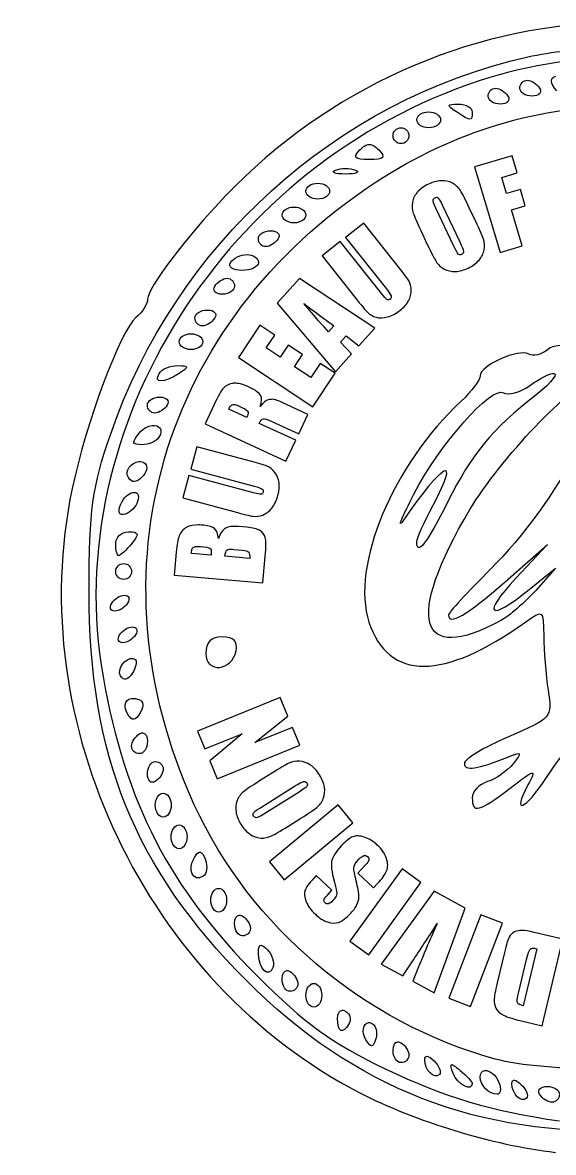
# Model space of a CAD drawing. Extents: x -244.8 to -202.2, y 238.1 to 278.6.
# Drawn here: x -244.78 to -225.87, y 238.3 to 278.55 of the extents above; entities that cross this region are included whole.
import ezdxf

# ---------------------------------------------------------------- set-up
doc = ezdxf.new("R2010")
doc.units = 0
doc.layers.add('Layer_1', color=7, linetype='CONTINUOUS')

msp = doc.modelspace()

# ---------------------------------------------------------------- linework, layer by layer
at = {"layer": 'Layer_1', "color": 7}
for points in [[(-227.931374, 276.214774), (-227.931374, 276.214774)], [(-226.802485, 276.496996), (-226.802485, 276.496996)], [(-230.313727, 275.368107), (-230.313727, 275.368107)], [(-229.255394, 275.64592), (-229.255394, 275.64592)], [(-231.301505, 274.803662), (-231.301505, 274.803662)], [(-232.430394, 274.211106), (-232.430394, 274.211106)], [(-227.343228, 273.808168), (-228.683231, 273.407434), (-227.773174, 270.365828), (-226.982181, 270.6023), (-227.364172, 271.880017), (-226.875795, 272.026089), (-227.048879, 272.604865), (-227.537256, 272.458793), (-227.709784, 273.035364), (-227.161325, 273.199626), (-227.343228, 273.808168), (-227.343228, 273.808168)], [(-233.277061, 273.356171), (-233.277061, 273.356171)], [(-229.873856, 272.917404), (-229.873856, 272.917404)], [(-234.264839, 272.828107), (-234.264839, 272.828107)], [(-230.02544, 272.327052), (-230.02544, 272.327052)], [(-235.111505, 271.98144), (-235.111505, 271.98144)], [(-229.429025, 270.605056), (-230.062372, 271.94506)], [(-229.828658, 272.055854), (-229.204681, 270.736796)], [(-228.636379, 271.465503), (-228.868439, 271.956636)], [(-232.629934, 271.411484), (-233.276508, 270.898302), (-231.821299, 269.066062)], [(-231.310325, 269.749569), (-232.629934, 271.411484), (-232.629934, 271.411484)], [(-235.941083, 271.134773), (-235.941083, 271.134773)], [(-230.595396, 271.140286), (-230.362783, 270.649153)], [(-231.981703, 268.885815), (-233.462269, 270.750576), (-234.108843, 270.237395), (-232.940268, 268.76565)], [(-236.78775, 270.288107), (-236.78775, 270.288107)], [(-237.493306, 269.44144), (-237.493306, 269.44144)], [(-234.913066, 269.438684), (-235.712328, 268.551229), (-233.634247, 266.114305), (-233.061533, 266.749855), (-233.452896, 267.16823), (-233.255011, 267.388163), (-232.803015, 267.037039), (-232.237467, 267.664873), (-234.913066, 269.438684), (-234.913066, 269.438684)], [(-234.762032, 268.545164), (-234.762032, 268.545164)], [(-238.198861, 268.312551), (-238.198861, 268.312551)], [(-236.324728, 267.77236), (-237.087611, 266.625832), (-234.443982, 264.866905), (-233.650782, 266.059184), (-234.179949, 266.410858), (-234.515641, 265.906496), (-235.097171, 266.293451), (-234.811091, 266.722846), (-235.314352, 267.057435), (-235.599879, 266.628037), (-236.100934, 266.961522), (-235.796114, 267.420133), (-236.324728, 267.77236), (-236.324728, 267.77236)], [(-233.688817, 267.747556), (-233.877884, 267.537543)], [(-238.780394, 267.465884), (-238.780394, 267.465884)], [(-239.257195, 266.332587), (-239.257195, 266.332587)], [(-225.906209, 266.054222), (-225.906209, 266.054222)], [(-237.182971, 265.704202), (-237.182971, 265.704202)], [(-239.892195, 265.208106), (-239.892195, 265.208106)], [(-237.226518, 264.945177), (-237.226518, 264.945177)], [(-237.107454, 264.904937), (-236.949255, 264.831074)], [(-235.899741, 264.34325), (-234.943383, 263.89842), (-234.61982, 264.593502), (-235.379393, 264.94683)], [(-238.029638, 264.790838), (-238.276032, 264.260567), (-235.397032, 262.922216), (-235.049216, 263.670768), (-236.347328, 264.274348)], [(-236.795466, 264.482707), (-237.435427, 264.780364)], [(-240.16229, 264.198831), (-240.16229, 264.198831)], [(-238.576994, 263.439809), (-238.790314, 262.642201), (-236.530332, 262.036964)], [(-236.527025, 262.890796), (-238.576994, 263.439809), (-238.576994, 263.439809)], [(-240.639643, 262.91505), (-240.639643, 262.91505)], [(-236.55238, 261.797185), (-238.85205, 262.412895), (-239.065371, 261.615838), (-237.250769, 261.129665)], [(-240.847449, 261.813173), (-240.847449, 261.813173)], [(-241.003445, 260.410328), (-241.003445, 260.410328)], [(-238.510296, 260.655068), (-238.510296, 260.655068)], [(-236.793262, 260.572936), (-237.086508, 260.598294)], [(-239.309561, 259.689341), (-239.380667, 258.868579), (-236.217794, 258.593523), (-236.135111, 259.544922)], [(-238.064365, 259.582954), (-238.767714, 259.64414)], [(-238.570379, 259.891635), (-238.570379, 259.891635)], [(-237.417789, 259.787455), (-237.417789, 259.787455)], [(-237.253527, 259.784148), (-236.958627, 259.758242)], [(-227.592377, 258.629904), (-226.080394, 259.953924), (-227.195502, 258.771015)], [(-241.179283, 259.281439), (-241.179283, 259.281439)], [(-236.687428, 259.46279), (-237.57213, 259.53996)], [(-226.736891, 258.350989), (-225.798172, 259.113319), (-226.503727, 258.325081)], [(-241.145656, 258.15255), (-241.145656, 258.15255)], [(-240.863434, 257.023661), (-240.863434, 257.023661)], [(-237.665837, 256.665922), (-237.665837, 256.665922)], [(-240.846899, 255.895876), (-240.846899, 255.895876)], [(-240.787367, 254.476496), (-240.787367, 254.476496)], [(-235.602086, 254.512324), (-238.54282, 253.315086), (-238.282094, 252.675675), (-236.958074, 253.214765), (-238.107909, 252.24738), (-237.847184, 251.607972), (-234.907004, 252.805212), (-235.167176, 253.444621), (-236.503874, 252.900019), (-235.329234, 253.842046), (-235.602086, 254.512324), (-235.602086, 254.512324)], [(-240.505145, 253.246735), (-240.505145, 253.246735)], [(-240.050394, 252.225883), (-240.050394, 252.225883)], [(-234.910862, 252.239114), (-234.910862, 252.239114)], [(-235.880451, 251.825701), (-236.340713, 251.536866)], [(-236.326382, 250.571686), (-235.090006, 251.346696)], [(-234.776366, 251.515366), (-234.776366, 251.515366)], [(-239.768172, 251.096995), (-239.768172, 251.096995)], [(-234.932359, 251.139991), (-236.188578, 250.352303)], [(-233.542745, 250.679173), (-235.987935, 248.653458), (-235.460975, 248.017908), (-233.016335, 250.043623), (-233.542745, 250.679173), (-233.542745, 250.679173)], [(-239.203728, 249.968106), (-239.203728, 249.968106)], [(-235.326477, 249.918497), (-234.866212, 250.206784)], [(-232.829473, 249.575642), (-232.829473, 249.575642)], [(-238.446906, 249.002928), (-238.446906, 249.002928)], [(-231.260162, 248.401002), (-233.117207, 245.825724), (-232.44748, 245.342859), (-230.590435, 247.918136), (-231.260162, 248.401002), (-231.260162, 248.401002)], [(-232.57426, 248.533293), (-232.838293, 248.251071), (-232.278256, 247.727416), (-232.136045, 247.879001)], [(-233.923635, 247.469448), (-233.76268, 247.641426), (-234.322714, 248.165081), (-234.408704, 248.073579)], [(-237.792616, 247.710328), (-237.792616, 247.710328)], [(-230.123004, 247.606148), (-232.0032, 245.013785), (-231.237562, 244.599268), (-230.906284, 245.090953)], [(-230.878722, 244.40469), (-230.113084, 243.990729), (-229.020574, 247.009734), (-230.123004, 247.606148), (-230.123004, 247.606148)], [(-237.055088, 246.755624), (-237.055088, 246.755624)], [(-228.455579, 246.762239), (-229.594391, 243.798352), (-228.823791, 243.502352), (-227.68498, 246.466236), (-228.455579, 246.762239), (-228.455579, 246.762239)], [(-226.991001, 246.209921), (-226.991001, 246.209921)], [(-226.871937, 242.951135), (-226.271114, 242.808923), (-225.5391, 245.898484), (-226.552783, 246.138813)], [(-236.267953, 245.681305), (-236.267953, 245.681305)], [(-226.467896, 245.560037), (-226.949108, 243.527707)], [(-226.612315, 245.576575), (-226.612315, 245.576575)], [(-227.617181, 245.42113), (-227.873496, 244.339096)], [(-227.112269, 243.971436), (-226.82784, 245.171982)], [(-235.361754, 244.780068), (-235.361754, 244.780068)], [(-234.40595, 244.323661), (-234.40595, 244.323661)], [(-233.383444, 243.367303), (-233.383444, 243.367303)], [(-232.459056, 242.928535), (-232.459056, 242.928535)], [(-231.410643, 242.240068), (-231.410643, 242.240068)], [(-230.363336, 241.726336), (-230.363336, 241.726336)], [(-229.507297, 241.428679), (-229.507297, 241.428679)], [(-228.313367, 241.218116), (-228.313367, 241.218116)], [(-227.258892, 240.879669), (-227.258892, 240.879669)], [(-226.096929, 240.654772), (-226.096929, 240.654772)]]:
    msp.add_lwpolyline(points, dxfattribs=at)
for points in [[(-223.895926, 278.551375), (-228.958903, 278.415599), (-233.939608, 276.163341), (-237.547323, 272.378315)], [(-241.651672, 263.871408), (-239.335043, 270.624209), (-233.629424, 275.788517), (-226.785949, 277.326575)], [(-223.012328, 277.307282), (-224.835785, 277.33362), (-226.67897, 277.070745), (-228.479283, 276.484318)], [(-226.785949, 277.326575), (-225.925553, 277.519948), (-224.965495, 277.620407), (-223.955458, 277.634704)], [(-225.750767, 276.121067), (-226.007871, 276.37817), (-225.989171, 276.611538), (-225.782184, 276.642517)], [(-228.479283, 276.484318), (-237.527878, 273.536861), (-243.485964, 264.11914), (-241.912398, 255.251506)], [(-228.197061, 275.932551), (-228.197061, 276.087772), (-228.077435, 276.214774), (-227.931374, 276.214774)], [(-227.931374, 276.214774), (-227.785312, 276.214774), (-227.587438, 276.087772), (-227.491505, 275.932551)], [(-227.068172, 276.214774), (-227.068172, 276.369995), (-226.948546, 276.496996), (-226.802485, 276.496996)], [(-226.62775, 275.932551), (-226.869744, 275.932551), (-227.068172, 276.05955), (-227.068172, 276.214774)], [(-226.802485, 276.496996), (-226.656421, 276.496996), (-226.458549, 276.369995), (-226.362616, 276.214774)], [(-226.362616, 276.214774), (-226.266683, 276.05955), (-226.385753, 275.932551), (-226.62775, 275.932551)], [(-227.756639, 275.650329), (-227.998633, 275.650329), (-228.197061, 275.777328), (-228.197061, 275.932551)], [(-227.491505, 275.932551), (-227.395569, 275.777328), (-227.514644, 275.650329), (-227.756639, 275.650329)], [(-232.182896, 272.876614), (-229.392794, 274.702472), (-226.313123, 275.611604), (-223.181551, 275.590798)], [(-230.737061, 275.085885), (-230.737061, 275.241108), (-230.546561, 275.368107), (-230.313727, 275.368107)], [(-230.313727, 275.368107), (-230.080891, 275.368107), (-229.890394, 275.241108), (-229.890394, 275.085885)], [(-229.325949, 275.368107), (-229.687727, 275.601908), (-229.677469, 275.642225), (-229.255394, 275.64592)], [(-228.761505, 275.368107), (-228.761505, 275.023906), (-228.793334, 275.023906), (-229.325949, 275.368107)], [(-229.255394, 275.64592), (-228.983752, 275.648297), (-228.761505, 275.523328), (-228.761505, 275.368107)], [(-230.313727, 274.803662), (-230.546561, 274.803662), (-230.737061, 274.930664), (-230.737061, 275.085885)], [(-229.890394, 275.085885), (-229.890394, 274.930664), (-230.080891, 274.803662), (-230.313727, 274.803662)], [(-231.583727, 274.52144), (-231.583727, 274.676664), (-231.456727, 274.803662), (-231.301505, 274.803662)], [(-231.301505, 274.239218), (-231.456727, 274.239218), (-231.583727, 274.366219), (-231.583727, 274.52144)], [(-231.301505, 274.803662), (-231.146283, 274.803662), (-231.019283, 274.676664), (-231.019283, 274.52144)], [(-231.019283, 274.52144), (-231.019283, 274.366219), (-231.146283, 274.239218), (-231.301505, 274.239218)], [(-232.768838, 274.013771), (-232.637136, 274.145474), (-232.533874, 274.211106), (-232.430394, 274.211106)], [(-232.430394, 274.211106), (-232.326912, 274.211106), (-232.223099, 274.145474), (-232.091394, 274.013771)], [(-232.430394, 273.674774), (-232.95721, 273.674774), (-233.032247, 273.750361), (-232.768838, 274.013771)], [(-232.091394, 274.013771), (-231.827988, 273.750361), (-231.903575, 273.674774), (-232.430394, 273.674774)], [(-233.277061, 273.154978), (-233.665113, 273.154978), (-233.823863, 273.218898), (-233.629838, 273.297191)], [(-233.629838, 273.297191), (-233.532825, 273.336337), (-233.404941, 273.356171), (-233.277061, 273.356171)], [(-233.277061, 273.356171), (-233.149177, 273.356171), (-233.021297, 273.336337), (-232.924283, 273.297191)], [(-232.924283, 273.297191), (-232.730255, 273.218898), (-232.889002, 273.154978), (-233.277061, 273.154978)], [(-229.873856, 272.917404), (-230.019629, 272.91066), (-230.168891, 272.870997), (-230.322547, 272.798341)], [(-229.470919, 272.832517), (-229.592887, 272.897766), (-229.727461, 272.925883), (-229.873856, 272.917404)], [(-238.661881, 250.690199), (-242.448623, 258.987869), (-239.860047, 267.852647), (-232.182896, 272.876614)], [(-234.688172, 272.545885), (-234.688172, 272.701106), (-234.497672, 272.828107), (-234.264839, 272.828107)], [(-234.264839, 272.263662), (-234.497672, 272.263662), (-234.688172, 272.390661), (-234.688172, 272.545885)], [(-234.264839, 272.828107), (-234.032002, 272.828107), (-233.841505, 272.701106), (-233.841505, 272.545885)], [(-233.841505, 272.545885), (-233.841505, 272.390661), (-234.032002, 272.263662), (-234.264839, 272.263662)], [(-230.710602, 272.517222), (-230.80719, 272.406469), (-230.867902, 272.284592), (-230.893053, 272.151215)], [(-230.322547, 272.798341), (-230.484472, 272.721771), (-230.614012, 272.627976), (-230.710602, 272.517222)], [(-229.183185, 272.567382), (-229.253257, 272.678869), (-229.348948, 272.767262), (-229.470919, 272.832517)], [(-228.868439, 271.956636), (-229.008167, 272.25212), (-229.113112, 272.455894), (-229.183185, 272.567382)], [(-237.547323, 272.378315), (-238.970505, 270.885193), (-240.31436, 269.104955), (-240.324347, 268.700056)], [(-230.893053, 272.151215), (-230.917022, 272.018398), (-230.907766, 271.888221), (-230.864941, 271.760954)], [(-230.062372, 271.94506), (-230.132239, 272.092803), (-230.164406, 272.186578), (-230.158282, 272.225629)], [(-230.158282, 272.225629), (-230.15154, 272.266419), (-230.128386, 272.295931), (-230.08938, 272.314374)], [(-230.08938, 272.314374), (-230.066334, 272.325273), (-230.044981, 272.329382), (-230.02544, 272.327052)], [(-230.02544, 272.327052), (-230.005899, 272.324723), (-229.988559, 272.315601), (-229.972523, 272.300043)], [(-229.972523, 272.300043), (-229.939831, 272.270668), (-229.891814, 272.189413), (-229.828658, 272.055854)], [(-235.534839, 271.699218), (-235.534839, 271.854442), (-235.344339, 271.98144), (-235.111505, 271.98144)], [(-235.111505, 271.416996), (-235.344339, 271.416996), (-235.534839, 271.543997), (-235.534839, 271.699218)], [(-235.111505, 271.98144), (-234.878672, 271.98144), (-234.688172, 271.854442), (-234.688172, 271.699218)], [(-234.688172, 271.699218), (-234.688172, 271.543997), (-234.878672, 271.416996), (-235.111505, 271.416996)], [(-230.864941, 271.760954), (-230.821493, 271.635431), (-230.731769, 271.42868), (-230.595396, 271.140286)], [(-228.367384, 270.842078), (-228.410209, 270.969343), (-228.500006, 271.177108), (-228.636379, 271.465503)], [(-236.381505, 270.852551), (-236.381505, 271.007775), (-236.18308, 271.134773), (-235.941083, 271.134773)], [(-235.941083, 271.134773), (-235.699081, 271.134773), (-235.580014, 271.007775), (-235.67595, 270.852551)], [(-236.115818, 270.570329), (-236.261883, 270.570329), (-236.381505, 270.69733), (-236.381505, 270.852551)], [(-235.67595, 270.852551), (-235.771883, 270.69733), (-235.969757, 270.570329), (-236.115818, 270.570329)], [(-230.362783, 270.649153), (-230.223058, 270.353666), (-230.118113, 270.149893), (-230.04804, 270.038406)], [(-229.26311, 270.305746), (-229.294555, 270.338604), (-229.350221, 270.438403), (-229.429025, 270.605056)], [(-229.204681, 270.736796), (-229.124753, 270.567779), (-229.081644, 270.457688), (-229.074594, 270.406067)], [(-228.339823, 270.454023), (-228.314671, 270.5874), (-228.323936, 270.716554), (-228.367384, 270.842078)], [(-237.369283, 270.005885), (-237.273347, 270.161106), (-237.011422, 270.288107), (-236.78775, 270.288107)], [(-236.78775, 270.288107), (-236.564078, 270.288107), (-236.381505, 270.161106), (-236.381505, 270.005885)], [(-229.140188, 270.292517), (-229.189831, 270.269038), (-229.230482, 270.273448), (-229.26311, 270.305746)], [(-229.074594, 270.406067), (-229.067538, 270.354446), (-229.089365, 270.316549), (-229.140188, 270.292517)], [(-228.908678, 269.807447), (-228.746753, 269.884016), (-228.617213, 269.977812), (-228.520623, 270.088567)], [(-228.520623, 270.088567), (-228.424032, 270.199322), (-228.363792, 270.321206), (-228.339823, 270.454023)], [(-236.962485, 269.723662), (-237.28209, 269.723662), (-237.465216, 269.850661), (-237.369283, 270.005885)], [(-236.381505, 270.005885), (-236.381505, 269.850661), (-236.64288, 269.723662), (-236.962485, 269.723662)], [(-231.012668, 269.337261), (-231.061357, 269.423808), (-231.160724, 269.561173), (-231.310325, 269.749569)], [(-230.04804, 270.038406), (-229.977967, 269.926918), (-229.882277, 269.838527), (-229.760306, 269.773272)], [(-229.760306, 269.773272), (-229.638338, 269.708013), (-229.504243, 269.678881), (-229.35847, 269.685629)], [(-229.35847, 269.685629), (-229.212073, 269.694113), (-229.062331, 269.734789), (-228.908678, 269.807447)], [(-237.933728, 269.159218), (-237.837792, 269.314439), (-237.63937, 269.44144), (-237.493306, 269.44144)], [(-237.493306, 269.44144), (-237.347244, 269.44144), (-237.228172, 269.314439), (-237.228172, 269.159218)], [(-230.935497, 269.015902), (-230.939318, 269.144757), (-230.964789, 269.251736), (-231.012668, 269.337261)], [(-237.668041, 268.876996), (-237.910046, 268.876996), (-238.029658, 269.003994), (-237.933728, 269.159218)], [(-237.228172, 269.159218), (-237.228172, 269.003994), (-237.426046, 268.876996), (-237.668041, 268.876996)], [(-231.799252, 268.690686), (-231.834905, 268.712457), (-231.895524, 268.777283), (-231.981703, 268.885815)], [(-231.821299, 269.066062), (-231.722928, 268.942173), (-231.666624, 268.858254), (-231.652076, 268.814708)], [(-231.029756, 268.642728), (-230.963781, 268.763573), (-230.932497, 268.888069), (-230.935497, 269.015902)], [(-240.324347, 268.700056), (-240.328665, 268.52503), (-240.515265, 268.230226), (-240.738861, 268.04466)], [(-234.762032, 268.545164), (-234.341555, 268.222762), (-233.983974, 267.957086), (-233.688817, 267.747556)], [(-233.877884, 267.537543), (-234.072752, 267.741206), (-234.367265, 268.076999), (-234.762032, 268.545164)], [(-232.940268, 268.76565), (-232.717496, 268.485104), (-232.566225, 268.304832), (-232.486065, 268.224909)], [(-231.691212, 268.703363), (-231.727048, 268.674913), (-231.763387, 268.67075), (-231.799252, 268.690686)], [(-231.652076, 268.814708), (-231.637321, 268.772999), (-231.650256, 268.735884), (-231.691212, 268.703363)], [(-231.329617, 268.304284), (-231.195488, 268.410789), (-231.095528, 268.523723), (-231.029756, 268.642728)], [(-238.639283, 268.030328), (-238.639283, 268.185553), (-238.440855, 268.312551), (-238.198861, 268.312551)], [(-238.198861, 268.312551), (-237.956858, 268.312551), (-237.837792, 268.185553), (-237.933728, 268.030328)], [(-232.486065, 268.224909), (-232.406718, 268.146008), (-232.307876, 268.089807), (-232.188961, 268.055686)], [(-232.188961, 268.055686), (-232.070041, 268.021565), (-231.93429, 268.025059), (-231.781613, 268.066159)], [(-231.781613, 268.066159), (-231.628936, 268.107256), (-231.47808, 268.186394), (-231.329617, 268.304284)], [(-240.738861, 268.04466), (-241.294579, 267.583455), (-242.506614, 264.33285), (-243.011521, 261.949323)], [(-238.373596, 267.748106), (-238.519658, 267.748106), (-238.639283, 267.875109), (-238.639283, 268.030328)], [(-237.933728, 268.030328), (-238.029658, 267.875109), (-238.227535, 267.748106), (-238.373596, 267.748106)], [(-239.203728, 267.183662), (-239.203728, 267.338884), (-239.013228, 267.465884), (-238.780394, 267.465884)], [(-238.780394, 267.465884), (-238.547561, 267.465884), (-238.357061, 267.338884), (-238.357061, 267.183662)], [(-223.083434, 266.165568), (-223.869087, 266.876578), (-225.602335, 267.298171), (-226.087006, 266.895928)], [(-238.780394, 266.901439), (-239.013228, 266.901439), (-239.203728, 267.028439), (-239.203728, 267.183662)], [(-238.357061, 267.183662), (-238.357061, 267.028439), (-238.547561, 266.901439), (-238.780394, 266.901439)], [(-226.752323, 266.739935), (-227.09822, 266.953713), (-228.479283, 266.339216), (-228.479283, 265.97154)], [(-226.087006, 266.895928), (-226.302455, 266.717143), (-226.601935, 266.646988), (-226.752323, 266.739935)], [(-239.203728, 266.054773), (-239.756423, 265.697592), (-240.130029, 265.697592), (-239.909283, 266.054773)], [(-239.909283, 266.054773), (-239.813347, 266.209995), (-239.519673, 266.334729), (-239.257195, 266.332587)], [(-239.257195, 266.332587), (-238.845921, 266.328861), (-238.838899, 266.290541), (-239.203728, 266.054773)], [(-226.72366, 265.615454), (-226.319636, 265.898444), (-226.041235, 266.035864), (-225.906209, 266.054222)], [(-225.906209, 266.054222), (-225.681165, 266.084818), (-225.853908, 265.784381), (-226.503727, 265.276457)], [(-237.303686, 265.696483), (-237.452694, 265.670606), (-237.570214, 265.601662), (-237.655914, 265.488674)], [(-237.182971, 265.704202), (-237.226129, 265.706155), (-237.266594, 265.703386), (-237.303686, 265.696483)], [(-236.712783, 265.566949), (-236.89684, 265.652527), (-237.053496, 265.69834), (-237.182971, 265.704202)], [(-228.479283, 265.97154), (-228.479283, 265.820226), (-228.7834, 265.414165), (-229.155623, 265.069202)], [(-228.845839, 261.205182), (-227.791448, 262.983467), (-225.143224, 265.772551), (-224.509429, 265.772551)], [(-224.509429, 265.772551), (-223.408204, 265.772551), (-225.761742, 261.401797), (-228.114928, 259.076388)], [(-237.655914, 265.488674), (-237.74106, 265.376872), (-237.865368, 265.144126), (-238.029638, 264.790838)], [(-236.299923, 265.27315), (-236.351076, 265.3647), (-236.488719, 265.462764), (-236.712783, 265.566949)], [(-236.314255, 264.880133), (-236.253591, 265.050905), (-236.248773, 265.1816), (-236.299923, 265.27315)], [(-230.840687, 261.754742), (-229.935998, 263.517445), (-228.074178, 265.622451), (-227.650805, 265.360794)], [(-226.503727, 265.276457), (-228.062553, 264.058014), (-228.760359, 263.211039), (-229.641796, 261.468661)], [(-227.650805, 265.360794), (-227.486058, 265.258977), (-227.068917, 265.373627), (-226.72366, 265.615454)], [(-240.332616, 264.925884), (-240.332616, 265.081109), (-240.134189, 265.208106), (-239.892195, 265.208106)], [(-240.06693, 264.643662), (-240.212991, 264.643662), (-240.332616, 264.770664), (-240.332616, 264.925884)], [(-239.627061, 264.925884), (-239.722994, 264.770664), (-239.920868, 264.643662), (-240.06693, 264.643662)], [(-239.892195, 265.208106), (-239.650192, 265.208106), (-239.531125, 265.081109), (-239.627061, 264.925884)], [(-237.435427, 264.780364), (-237.395185, 264.866911), (-237.353637, 264.919782), (-237.310301, 264.938561)], [(-237.310301, 264.938561), (-237.288359, 264.948546), (-237.260311, 264.950796), (-237.226518, 264.945177)], [(-237.226518, 264.945177), (-237.192725, 264.939557), (-237.153098, 264.92616), (-237.107454, 264.904937)], [(-236.027624, 265.109991), (-236.112976, 265.087676), (-236.208599, 265.011239), (-236.314255, 264.880133)], [(-235.8132, 265.124873), (-235.870878, 265.137282), (-235.942271, 265.132307), (-236.027624, 265.109991)], [(-235.379393, 264.94683), (-235.611758, 265.054879), (-235.75616, 265.114216), (-235.8132, 265.124873)], [(-229.155623, 265.069202), (-231.588542, 262.814449), (-233.099399, 259.193233), (-232.440314, 257.196192)], [(-236.949255, 264.831074), (-236.82241, 264.772092), (-236.755241, 264.719935), (-236.747511, 264.674531)], [(-236.747511, 264.674531), (-236.740419, 264.630863), (-236.75633, 264.56688), (-236.795466, 264.482707)], [(-236.347328, 264.274348), (-236.29937, 264.377489), (-236.251237, 264.43254), (-236.203463, 264.439161)], [(-236.203463, 264.439161), (-236.155135, 264.44697), (-236.053862, 264.414909), (-235.899741, 264.34325)], [(-240.617043, 263.935352), (-240.480394, 264.099997), (-240.308766, 264.183083), (-240.16229, 264.198831)], [(-240.16229, 264.198831), (-239.918162, 264.225078), (-239.744127, 264.063661), (-239.920857, 263.777702)], [(-242.409594, 258.293661), (-242.403989, 261.214376), (-242.299926, 261.981795), (-241.651672, 263.871408)], [(-240.524437, 263.514773), (-240.883195, 263.514773), (-240.900606, 263.593671), (-240.617043, 263.935352)], [(-239.920857, 263.777702), (-240.010163, 263.63321), (-240.28176, 263.514773), (-240.524437, 263.514773)], [(-230.155528, 261.362278), (-229.154824, 263.229367), (-229.784688, 262.899638), (-231.24087, 260.793975)], [(-241.01061, 262.341787), (-241.160933, 262.585014), (-240.895356, 262.890791), (-240.639643, 262.91505)], [(-240.639643, 262.91505), (-240.554404, 262.923139), (-240.470406, 262.900158), (-240.403172, 262.832921)], [(-240.403172, 262.832921), (-240.307428, 262.73718), (-240.364894, 262.522832), (-240.531053, 262.356671)], [(-236.042506, 262.737008), (-236.133167, 262.777532), (-236.294649, 262.828563), (-236.527025, 262.890796)], [(-235.788949, 262.524791), (-235.868761, 262.626024), (-235.953109, 262.696825), (-236.042506, 262.737008)], [(-235.642323, 262.168705), (-235.661294, 262.305075), (-235.710395, 262.423896), (-235.788949, 262.524791)], [(-240.531053, 262.356671), (-240.733739, 262.154001), (-240.891479, 262.149029), (-241.01061, 262.341787)], [(-236.530332, 262.036964), (-236.37752, 261.996036), (-236.28242, 261.962409), (-236.244802, 261.936092)], [(-235.682012, 261.718363), (-235.637703, 261.883802), (-235.624278, 262.033936), (-235.642323, 262.168705)], [(-243.011521, 261.949323), (-244.777498, 253.612707), (-240.371831, 244.356529), (-232.767737, 240.42602)], [(-241.290075, 261.374405), (-241.191647, 261.630903), (-240.996728, 261.785857), (-240.847449, 261.813173)], [(-240.847449, 261.813173), (-240.698173, 261.840486), (-240.594668, 261.740281), (-240.679329, 261.4863)], [(-236.2889, 261.74923), (-236.330508, 261.745485), (-236.41851, 261.761334), (-236.55238, 261.797185)], [(-236.210075, 261.823646), (-236.221914, 261.779433), (-236.248217, 261.75457), (-236.2889, 261.74923)], [(-236.244802, 261.936092), (-236.208108, 261.911378), (-236.196545, 261.874161), (-236.210075, 261.823646)], [(-235.902498, 261.258098), (-235.804333, 261.382047), (-235.731056, 261.535241), (-235.682012, 261.718363)], [(-231.24087, 260.793975), (-231.44035, 260.505522), (-231.260052, 260.937646), (-230.840687, 261.754742)], [(-241.126366, 261.039266), (-241.3326, 260.97052), (-241.395553, 261.099546), (-241.290075, 261.374405)], [(-240.679329, 261.4863), (-240.740769, 261.301973), (-240.941934, 261.100742), (-241.126366, 261.039266)], [(-236.223856, 261.006743), (-236.108009, 261.05016), (-236.00066, 261.134149), (-235.902498, 261.258098)], [(-229.641796, 261.468661), (-230.404352, 259.961273), (-230.737061, 259.534336), (-230.737061, 260.061961)], [(-230.737061, 260.061961), (-230.737061, 260.180675), (-230.475192, 260.765846), (-230.155528, 261.362278)], [(-237.250769, 261.129665), (-236.904731, 261.036988), (-236.675397, 260.982412), (-236.563406, 260.965953)], [(-236.563406, 260.965953), (-236.452673, 260.949833), (-236.339705, 260.963328), (-236.223856, 261.006743)], [(-227.742307, 257.249109), (-230.702531, 255.654206), (-231.161529, 257.299649), (-228.845839, 261.205182)], [(-241.461505, 259.986995), (-241.461505, 260.219828), (-241.255283, 260.410328), (-241.003445, 260.410328)], [(-241.003445, 260.410328), (-240.628431, 260.410328), (-240.609313, 260.333708), (-240.897061, 259.986995)], [(-238.923156, 260.575143), (-239.054037, 260.503851), (-239.145612, 260.402621), (-239.197663, 260.271974)], [(-238.510296, 260.655068), (-238.688452, 260.655066), (-238.825976, 260.628695), (-238.923156, 260.575143)], [(-238.318475, 260.646249), (-238.386855, 260.652198), (-238.450914, 260.655068), (-238.510296, 260.655068)], [(-237.939239, 260.524981), (-238.00708, 260.589948), (-238.133521, 260.630165), (-238.318475, 260.646249)], [(-237.800883, 260.168345), (-237.825114, 260.342372), (-237.871286, 260.461323), (-237.939239, 260.524981)], [(-237.552284, 260.536558), (-237.658471, 260.477553), (-237.741354, 260.35477), (-237.800883, 260.168345)], [(-237.086508, 260.598294), (-237.292304, 260.616198), (-237.447402, 260.595675), (-237.552284, 260.536558)], [(-236.325281, 260.457183), (-236.423872, 260.515628), (-236.579651, 260.554352), (-236.793262, 260.572936)], [(-236.134561, 260.20638), (-236.16304, 260.316472), (-236.226574, 260.400035), (-236.325281, 260.457183)], [(-239.197663, 260.271974), (-239.2496, 260.142632), (-239.287006, 259.948536), (-239.309561, 259.689341)], [(-236.135111, 259.544922), (-236.106274, 259.875757), (-236.106082, 260.096285), (-236.134561, 260.20638)], [(-241.354569, 259.563661), (-241.413172, 259.563661), (-241.461505, 259.754164), (-241.461505, 259.986995)], [(-240.897061, 259.986995), (-241.090296, 259.754164), (-241.295962, 259.563661), (-241.354569, 259.563661)], [(-238.767714, 259.64414), (-238.759038, 259.728691), (-238.74865, 259.785065), (-238.735744, 259.812813)], [(-238.735744, 259.812813), (-238.722716, 259.841859), (-238.695025, 259.863681), (-238.653061, 259.878407)], [(-238.653061, 259.878407), (-238.63273, 259.885832), (-238.605292, 259.890077), (-238.570379, 259.891635)], [(-238.570379, 259.891635), (-238.535468, 259.893193), (-238.493095, 259.892089), (-238.443601, 259.887777)], [(-238.443601, 259.887777), (-238.256039, 259.871459), (-238.143055, 259.850044), (-238.104602, 259.824387)], [(-238.104602, 259.824387), (-238.067447, 259.798846), (-238.052371, 259.745842), (-238.059404, 259.665086)], [(-238.059404, 259.665086), (-238.06108, 259.645548), (-238.062579, 259.618235), (-238.064365, 259.582954)], [(-237.57213, 259.53996), (-237.557568, 259.662055), (-237.534925, 259.736489), (-237.503779, 259.762651)], [(-237.503779, 259.762651), (-237.488206, 259.775726), (-237.459442, 259.783863), (-237.417789, 259.787455)], [(-237.417789, 259.787455), (-237.376135, 259.791048), (-237.321257, 259.79004), (-237.253527, 259.784148)], [(-236.958627, 259.758242), (-236.830981, 259.747134), (-236.752436, 259.724184), (-236.722706, 259.688787)], [(-236.722706, 259.688787), (-236.692867, 259.654695), (-236.681253, 259.579054), (-236.687428, 259.46279)], [(-241.461505, 258.999217), (-241.461505, 259.154442), (-241.334503, 259.281439), (-241.179283, 259.281439)], [(-241.179283, 259.281439), (-241.024058, 259.281439), (-240.897061, 259.154442), (-240.897061, 258.999217)], [(-241.179283, 258.716995), (-241.334503, 258.716995), (-241.461505, 258.843998), (-241.461505, 258.999217)], [(-240.897061, 258.999217), (-240.897061, 258.843998), (-241.024058, 258.716995), (-241.179283, 258.716995)], [(-228.114928, 259.076388), (-228.936116, 258.264894), (-229.608172, 257.534642), (-229.608172, 257.45361)], [(-229.608172, 257.45361), (-229.608172, 257.05301), (-228.965422, 257.42777), (-227.592377, 258.629904)], [(-227.195502, 258.771015), (-228.448667, 257.442315), (-228.169959, 257.187031), (-226.736891, 258.350989)], [(-236.82027, 244.437213), (-240.79966, 248.437383), (-242.420787, 252.45706), (-242.409594, 258.293661)], [(-241.602617, 257.870328), (-241.506681, 258.02555), (-241.300879, 258.15255), (-241.145656, 258.15255)], [(-241.145656, 258.15255), (-240.990434, 258.15255), (-240.942236, 258.02555), (-241.038172, 257.870328)], [(-226.503727, 258.325081), (-226.89178, 257.891416), (-227.449031, 257.407117), (-227.742307, 257.249109)], [(-241.494576, 257.588106), (-241.649801, 257.588106), (-241.698549, 257.715106), (-241.602617, 257.870328)], [(-241.038172, 257.870328), (-241.134102, 257.715106), (-241.339357, 257.588106), (-241.494576, 257.588106)], [(-226.856505, 257.20005), (-226.233257, 257.648631), (-226.221248, 257.63964), (-226.218197, 256.705611)], [(-232.440314, 257.196192), (-231.747554, 255.097102), (-229.77654, 255.098364), (-226.856505, 257.20005)], [(-241.320394, 256.741439), (-241.224461, 256.896661), (-241.018656, 257.023661), (-240.863434, 257.023661)], [(-240.863434, 257.023661), (-240.708212, 257.023661), (-240.660014, 256.896661), (-240.75595, 256.741439)], [(-241.212354, 256.459217), (-241.367579, 256.459217), (-241.416327, 256.586217), (-241.320394, 256.741439)], [(-240.75595, 256.741439), (-240.851883, 256.586217), (-241.057135, 256.459217), (-241.212354, 256.459217)], [(-237.665837, 256.665922), (-238.069722, 256.665922), (-238.251228, 256.484973), (-238.251228, 256.081084)], [(-237.175255, 256.175341), (-237.110034, 256.514008), (-237.261945, 256.665922), (-237.665837, 256.665922)], [(-226.218197, 256.705611), (-226.21649, 256.182207), (-226.145198, 255.309161), (-226.059998, 254.765884)], [(-238.251228, 256.081084), (-238.251228, 255.357847), (-237.316931, 255.439664), (-237.175255, 256.175341)], [(-241.289525, 255.280719), (-241.440285, 255.524646), (-241.087657, 255.944856), (-240.846899, 255.895876)], [(-240.752089, 255.844613), (-240.693246, 255.785767), (-240.749287, 255.568953), (-240.876665, 255.362851)], [(-240.846899, 255.895876), (-240.812504, 255.88888), (-240.780122, 255.872643), (-240.752089, 255.844613)], [(-241.912398, 255.251506), (-241.114392, 250.75445), (-239.558639, 247.738702), (-236.405206, 244.575567)], [(-240.876665, 255.362851), (-241.026621, 255.120214), (-241.172338, 255.091102), (-241.289525, 255.280719)], [(-241.031006, 253.908193), (-241.240429, 254.247049), (-241.104074, 254.51159), (-240.787367, 254.476496)], [(-240.787367, 254.476496), (-240.742124, 254.471483), (-240.693432, 254.46079), (-240.641297, 254.442872)], [(-240.641297, 254.442872), (-240.470479, 254.384164), (-240.448644, 254.184915), (-240.58838, 253.960006)], [(-226.059998, 254.765884), (-225.907598, 253.794074), (-225.930655, 253.767426), (-227.474416, 253.108381)], [(-240.58838, 253.960006), (-240.764772, 253.676096), (-240.879264, 253.662674), (-241.031006, 253.908193)], [(-240.897061, 252.773793), (-240.897061, 252.919857), (-240.770061, 253.117728), (-240.614839, 253.213661)], [(-240.614839, 253.213661), (-240.576033, 253.237644), (-240.538879, 253.248228), (-240.505145, 253.246735)], [(-240.505145, 253.246735), (-240.403942, 253.242253), (-240.332616, 253.129474), (-240.332616, 252.947977)], [(-240.614839, 252.508106), (-240.770061, 252.508106), (-240.897061, 252.627731), (-240.897061, 252.773793)], [(-240.332616, 252.947977), (-240.332616, 252.705983), (-240.459616, 252.508106), (-240.614839, 252.508106)], [(-227.474416, 253.108381), (-228.337432, 252.739948), (-229.043727, 252.312229), (-229.043727, 252.158085)], [(-226.117323, 251.655927), (-225.704352, 252.279971), (-225.310082, 252.790328), (-225.240893, 252.790328)], [(-229.043727, 252.158085), (-229.043727, 251.88107), (-228.589268, 251.948462), (-227.491505, 252.387941)], [(-227.491505, 252.387941), (-226.993995, 252.587117), (-226.971787, 252.558784), (-227.305193, 252.148713)], [(-240.332616, 251.786015), (-240.332616, 252.028009), (-240.205616, 252.225883), (-240.050394, 252.225883)], [(-240.050394, 252.225883), (-239.895172, 252.225883), (-239.768172, 252.106258), (-239.768172, 251.960199)], [(-239.768172, 251.960199), (-239.768172, 251.814138), (-239.895172, 251.616261), (-240.050394, 251.520328)], [(-235.293406, 252.165801), (-235.414733, 252.10827), (-235.610147, 251.995127), (-235.880451, 251.825701)], [(-234.910862, 252.239114), (-235.046272, 252.248362), (-235.173879, 252.223747), (-235.293406, 252.165801)], [(-234.526665, 252.102411), (-234.648034, 252.185272), (-234.776146, 252.230975), (-234.910862, 252.239114)], [(-234.201999, 251.750737), (-234.297128, 251.902505), (-234.405295, 252.019556), (-234.526665, 252.102411)], [(-227.305193, 252.148713), (-227.513236, 251.892827), (-227.925986, 251.606694), (-228.222415, 251.512612)], [(-227.417642, 251.27559), (-226.503465, 251.97286), (-226.464374, 251.979921), (-226.778784, 251.392447)], [(-240.050394, 251.520328), (-240.205616, 251.424395), (-240.332616, 251.54402), (-240.332616, 251.786015)], [(-234.027814, 251.318034), (-234.053499, 251.462407), (-234.11173, 251.606722), (-234.201999, 251.750737)], [(-226.778784, 251.392447), (-227.367556, 250.292311), (-226.895246, 250.480407), (-226.117323, 251.655927)], [(-236.910119, 251.152669), (-237.012565, 251.069938), (-237.089008, 250.963978), (-237.139424, 250.835168)], [(-236.340713, 251.536866), (-236.617663, 251.363274), (-236.807669, 251.235396), (-236.910119, 251.152669)], [(-235.090006, 251.346696), (-234.931591, 251.445979), (-234.826794, 251.502266), (-234.776366, 251.515366)], [(-234.654545, 251.339531), (-234.683467, 251.304431), (-234.77616, 251.237897), (-234.932359, 251.139991)], [(-234.776366, 251.515366), (-234.725936, 251.528459), (-234.686058, 251.51119), (-234.656199, 251.463553)], [(-234.656199, 251.463553), (-234.627085, 251.417026), (-234.626323, 251.375737), (-234.654545, 251.339531)], [(-234.068053, 250.909032), (-234.017637, 251.037844), (-234.00393, 251.174072), (-234.027814, 251.318034)], [(-228.222415, 251.512612), (-228.518842, 251.41853), (-228.761505, 251.159518), (-228.761505, 250.937144)], [(-228.761505, 250.937144), (-228.761505, 250.368892), (-228.529767, 250.427329), (-227.417642, 251.27559)], [(-240.050394, 250.673661), (-240.050394, 250.906495), (-239.923394, 251.096995), (-239.768172, 251.096995)], [(-239.768172, 251.096995), (-239.61295, 251.096995), (-239.48595, 250.906495), (-239.48595, 250.673661)], [(-237.139424, 250.835168), (-237.189843, 250.706357), (-237.202041, 250.56999), (-237.176356, 250.425616)], [(-234.297359, 250.591532), (-234.194912, 250.674259), (-234.11847, 250.780217), (-234.068053, 250.909032)], [(-239.768172, 250.250328), (-239.923394, 250.250328), (-240.050394, 250.440831), (-240.050394, 250.673661)], [(-239.48595, 250.673661), (-239.48595, 250.440831), (-239.61295, 250.250328), (-239.768172, 250.250328)], [(-227.94295, 241.627668), (-232.624399, 242.918829), (-236.680381, 246.348256), (-238.661881, 250.690199)], [(-237.176356, 250.425616), (-237.152471, 250.281654), (-237.095748, 250.137476), (-237.005479, 249.993463)], [(-236.551829, 250.282298), (-236.578911, 250.325503), (-236.578948, 250.364746), (-236.551829, 250.400258)], [(-236.551829, 250.400258), (-236.526517, 250.436185), (-236.451564, 250.493222), (-236.326382, 250.571686)], [(-236.188578, 250.352303), (-236.327053, 250.265554), (-236.416419, 250.222995), (-236.455919, 250.224423)], [(-234.866212, 250.206784), (-234.589264, 250.380373), (-234.399808, 250.508801), (-234.297359, 250.591532)], [(-239.48595, 249.544772), (-239.48595, 249.777606), (-239.358947, 249.968106), (-239.203728, 249.968106)], [(-239.203728, 249.968106), (-239.048502, 249.968106), (-238.921505, 249.777606), (-238.921505, 249.544772)], [(-237.005479, 249.993463), (-236.91035, 249.841693), (-236.801633, 249.724644), (-236.680263, 249.641786)], [(-236.455919, 250.224423), (-236.497219, 250.226308), (-236.528916, 250.245742), (-236.551829, 250.282298)], [(-239.203728, 249.121439), (-239.358947, 249.121439), (-239.48595, 249.311939), (-239.48595, 249.544772)], [(-238.921505, 249.544772), (-238.921505, 249.311939), (-239.048502, 249.121439), (-239.203728, 249.121439)], [(-236.680263, 249.641786), (-236.558893, 249.558929), (-236.430925, 249.512678), (-236.295515, 249.503432)], [(-236.295515, 249.503432), (-236.160796, 249.49529), (-236.032645, 249.519762), (-235.911317, 249.577296)], [(-235.911317, 249.577296), (-235.791793, 249.635239), (-235.596784, 249.749073), (-235.326477, 249.918497)], [(-233.015232, 249.546426), (-233.12761, 249.504733), (-233.260926, 249.401302), (-233.415415, 249.236092)], [(-232.829473, 249.575642), (-232.897523, 249.577518), (-232.959521, 249.56772), (-233.015232, 249.546426)], [(-232.606783, 249.535402), (-232.687171, 249.560455), (-232.761421, 249.573762), (-232.829473, 249.575642)], [(-233.415415, 249.236092), (-233.627942, 249.008812), (-233.746766, 248.811454), (-233.772601, 248.644088)], [(-232.146518, 249.25263), (-232.293581, 249.390148), (-232.44689, 249.48434), (-232.606783, 249.535402)], [(-231.817992, 248.773623), (-231.875435, 248.941898), (-231.985129, 249.101714), (-232.146518, 249.25263)], [(-238.349895, 248.138072), (-238.709915, 247.915565), (-238.924243, 248.378071), (-238.659676, 248.806146)], [(-238.659676, 248.806146), (-238.572063, 248.947906), (-238.506692, 249.014355), (-238.446906, 249.002928)], [(-238.446906, 249.002928), (-238.387123, 248.991504), (-238.332849, 248.902231), (-238.267213, 248.731179)], [(-232.979404, 248.441791), (-232.977355, 248.518638), (-232.91252, 248.62549), (-232.784823, 248.762046)], [(-232.784823, 248.762046), (-232.726781, 248.824118), (-232.672843, 248.861732), (-232.623318, 248.874494)], [(-232.623318, 248.874494), (-232.574751, 248.888148), (-232.530583, 248.876171), (-232.490476, 248.838666)], [(-232.490476, 248.838666), (-232.45037, 248.801159), (-232.433885, 248.762368), (-232.440867, 248.72236)], [(-231.813033, 248.330997), (-231.75995, 248.458578), (-231.761502, 248.606242), (-231.817992, 248.773623)], [(-238.267213, 248.731179), (-238.174779, 248.490303), (-238.212174, 248.223188), (-238.349895, 248.138072)], [(-233.772601, 248.644088), (-233.798438, 248.476719), (-233.751809, 248.187983), (-233.632593, 247.777576)], [(-232.893964, 247.967745), (-232.951896, 248.206305), (-232.980473, 248.364056), (-232.979404, 248.441791)], [(-232.440867, 248.72236), (-232.448803, 248.683244), (-232.492999, 248.620195), (-232.57426, 248.533293)], [(-232.136045, 247.879001), (-231.973521, 248.052802), (-231.866105, 248.203415), (-231.813033, 248.330997)], [(-234.408704, 248.073579), (-234.581052, 247.889274), (-234.684441, 247.741835), (-234.719589, 247.631506)], [(-232.798604, 247.472756), (-232.805338, 247.56318), (-232.836907, 247.728232), (-232.893964, 247.967745)], [(-238.074839, 247.286994), (-238.074839, 247.519828), (-237.947839, 247.710328), (-237.792616, 247.710328)], [(-237.792616, 247.710328), (-237.637394, 247.710328), (-237.510394, 247.519828), (-237.510394, 247.286994)], [(-234.719589, 247.631506), (-234.756588, 247.521112), (-234.743349, 247.388829), (-234.679903, 247.234631)], [(-233.632593, 247.777576), (-233.590793, 247.634678), (-233.578545, 247.53452), (-233.595111, 247.476614)], [(-237.792616, 246.863661), (-237.947839, 246.863661), (-238.074839, 247.054164), (-238.074839, 247.286994)], [(-237.510394, 247.286994), (-237.510394, 247.054164), (-237.637394, 246.863661), (-237.792616, 246.863661)], [(-234.679903, 247.234631), (-234.617407, 247.081325), (-234.507993, 246.931287), (-234.351379, 246.784839)], [(-234.004663, 247.196045), (-234.038084, 247.227299), (-234.051665, 247.261007), (-234.045453, 247.296367)], [(-234.045453, 247.296367), (-234.039239, 247.331724), (-233.998646, 247.389232), (-233.923635, 247.469448)], [(-233.880088, 247.162972), (-233.926872, 247.151226), (-233.968375, 247.162111), (-234.004663, 247.196045)], [(-233.726852, 247.272113), (-233.783108, 247.211952), (-233.834261, 247.17561), (-233.880088, 247.162972)], [(-233.595111, 247.476614), (-233.610715, 247.417816), (-233.654519, 247.349464), (-233.726852, 247.272113)], [(-233.087441, 246.824525), (-232.972247, 246.947715), (-232.893571, 247.063613), (-232.85097, 247.172342)], [(-232.85097, 247.172342), (-232.809325, 247.281965), (-232.791876, 247.382329), (-232.798604, 247.472756)], [(-237.228172, 246.456866), (-237.228172, 246.638366), (-237.156293, 246.751142), (-237.055088, 246.755624)], [(-237.055088, 246.755624), (-237.021354, 246.757117), (-236.984755, 246.746533), (-236.94595, 246.72255)], [(-236.94595, 246.72255), (-236.790727, 246.626617), (-236.663727, 246.428742), (-236.663727, 246.282681)], [(-234.351379, 246.784839), (-234.208134, 246.650891), (-234.064207, 246.560399), (-233.919226, 246.512537)], [(-233.519044, 246.498206), (-233.397364, 246.538363), (-233.253535, 246.646903), (-233.087441, 246.824525)], [(-236.94595, 246.016994), (-237.101172, 246.016994), (-237.228172, 246.214869), (-237.228172, 246.456866)], [(-233.919226, 246.512537), (-233.775135, 246.463724), (-233.641678, 246.458943), (-233.519044, 246.498206)], [(-230.906284, 245.090953), (-230.63898, 245.485928), (-230.341337, 245.942095), (-230.012763, 246.45852)], [(-230.012763, 246.45852), (-230.262337, 245.90677), (-230.550915, 245.22183), (-230.878722, 244.40469)], [(-236.663727, 246.282681), (-236.663727, 246.136617), (-236.790727, 246.016994), (-236.94595, 246.016994)], [(-227.445201, 245.969039), (-227.494214, 245.88122), (-227.551497, 245.698478), (-227.617181, 245.42113)], [(-227.257788, 246.156452), (-227.335326, 246.118386), (-227.397762, 246.055887), (-227.445201, 245.969039)], [(-226.991001, 246.209921), (-227.09154, 246.21089), (-227.18055, 246.193248), (-227.257788, 246.156452)], [(-226.552783, 246.138813), (-226.744892, 246.18431), (-226.890761, 246.207678), (-226.991001, 246.209921)], [(-236.381505, 245.415068), (-236.381505, 245.613608), (-236.348683, 245.700403), (-236.267953, 245.681305)], [(-236.267953, 245.681305), (-236.219515, 245.669847), (-236.153743, 245.620009), (-236.06731, 245.533579)], [(-236.06731, 245.533579), (-235.894624, 245.360895), (-235.802207, 245.073777), (-235.861708, 244.895271)], [(-226.82784, 245.171982), (-226.779029, 245.378086), (-226.735618, 245.501654), (-226.697755, 245.542398)], [(-226.697755, 245.542398), (-226.67897, 245.562134), (-226.650649, 245.573561), (-226.612315, 245.576575)], [(-226.612315, 245.576575), (-226.573981, 245.579587), (-226.525783, 245.573747), (-226.467896, 245.560037)], [(-235.861708, 244.895271), (-236.001964, 244.474509), (-236.381505, 244.85405), (-236.381505, 245.415068)], [(-235.534839, 244.48131), (-235.534839, 244.66281), (-235.462959, 244.775586), (-235.361754, 244.780068)], [(-235.361754, 244.780068), (-235.32802, 244.781561), (-235.291419, 244.770978), (-235.252616, 244.746994)], [(-235.252616, 244.746994), (-235.097391, 244.651061), (-234.970394, 244.453187), (-234.970394, 244.307126)], [(-223.11706, 239.094834), (-228.508964, 238.840549), (-232.991026, 240.587973), (-236.82027, 244.437213)], [(-236.405206, 244.575567), (-234.719086, 242.88426), (-233.755467, 242.184885), (-231.86595, 241.283157)], [(-235.252616, 244.041439), (-235.407836, 244.041439), (-235.534839, 244.239316), (-235.534839, 244.48131)], [(-234.970394, 244.307126), (-234.970394, 244.161064), (-235.097391, 244.041439), (-235.252616, 244.041439)], [(-234.688172, 243.900328), (-234.688172, 244.133161), (-234.561172, 244.323661), (-234.40595, 244.323661)], [(-234.40595, 244.323661), (-234.250727, 244.323661), (-234.123727, 244.133161), (-234.123727, 243.900328)], [(-227.873496, 244.339096), (-227.94279, 244.046482), (-227.980249, 243.84889), (-227.985944, 243.745436)], [(-227.162428, 243.699134), (-227.161994, 243.740683), (-227.14541, 243.831488), (-227.112269, 243.971436)], [(-234.40595, 243.476994), (-234.561172, 243.476994), (-234.688172, 243.667494), (-234.688172, 243.900328)], [(-234.123727, 243.900328), (-234.123727, 243.667494), (-234.250727, 243.476994), (-234.40595, 243.476994)], [(-227.985944, 243.745436), (-227.991936, 243.640711), (-227.969005, 243.538911), (-227.917042, 243.440616)], [(-227.121639, 243.598813), (-227.149147, 243.624156), (-227.162787, 243.657585), (-227.162428, 243.699134)], [(-226.949108, 243.527707), (-227.036893, 243.548495), (-227.094351, 243.572199), (-227.121639, 243.598813)], [(-233.559283, 243.070199), (-233.559283, 243.251702), (-233.486297, 243.363843), (-233.383444, 243.367303)], [(-233.383444, 243.367303), (-233.34916, 243.368457), (-233.311537, 243.357501), (-233.272099, 243.333129)], [(-233.272099, 243.333129), (-233.114345, 243.235632), (-233.05822, 243.037755), (-233.147524, 242.893257)], [(-227.917042, 243.440616), (-227.86508, 243.342318), (-227.774808, 243.259076), (-227.645844, 243.190914)], [(-227.645844, 243.190914), (-227.51815, 243.123054), (-227.25997, 243.04303), (-226.871937, 242.951135)], [(-233.147524, 242.893257), (-233.389456, 242.501804), (-233.559283, 242.574467), (-233.559283, 243.070199)], [(-232.547801, 242.310623), (-232.72434, 242.596266), (-232.635626, 242.910236), (-232.459056, 242.928535)], [(-232.459056, 242.928535), (-232.400199, 242.934637), (-232.331238, 242.908204), (-232.259517, 242.836482)], [(-232.259517, 242.836482), (-232.165734, 242.742703), (-232.142338, 242.505605), (-232.207701, 242.30952)], [(-232.207701, 242.30952), (-232.303295, 242.02272), (-232.369996, 242.02292), (-232.547801, 242.310623)], [(-231.583727, 241.94131), (-231.583727, 242.12281), (-231.511848, 242.235586), (-231.410643, 242.240068)], [(-231.301505, 241.501439), (-231.456727, 241.501439), (-231.583727, 241.699316), (-231.583727, 241.94131)], [(-231.410643, 242.240068), (-231.376909, 242.241561), (-231.340311, 242.230978), (-231.301505, 242.206994)], [(-231.301505, 242.206994), (-231.146283, 242.111061), (-231.019283, 241.913187), (-231.019283, 241.767126)], [(-231.019283, 241.767126), (-231.019283, 241.621064), (-231.146283, 241.501439), (-231.301505, 241.501439)], [(-230.454838, 241.605068), (-230.454838, 241.693488), (-230.421511, 241.73371), (-230.363336, 241.726336)], [(-229.932284, 241.083067), (-230.120636, 240.894715), (-230.454838, 241.228363), (-230.454838, 241.605068)], [(-230.363336, 241.726336), (-230.305159, 241.718961), (-230.222056, 241.66388), (-230.1208, 241.562624)], [(-230.1208, 241.562624), (-229.937124, 241.378943), (-229.852085, 241.163263), (-229.932284, 241.083067)], [(-219.698974, 241.618296), (-221.672334, 241.146364), (-226.21594, 241.151353), (-227.94295, 241.627668)], [(-231.86595, 241.283157), (-229.751521, 240.274099), (-228.104644, 239.781274), (-225.65706, 239.423908)], [(-229.442806, 241.118345), (-229.517127, 241.312017), (-229.543963, 241.413177), (-229.507297, 241.428679)], [(-229.507297, 241.428679), (-229.470634, 241.444181), (-229.370583, 241.373852), (-229.1909, 241.224728)], [(-228.761505, 240.761709), (-228.761505, 240.445524), (-229.291002, 240.722745), (-229.442806, 241.118345)], [(-229.1909, 241.224728), (-228.954514, 241.028544), (-228.761505, 240.820312), (-228.761505, 240.761709)], [(-228.479283, 240.984399), (-228.479283, 241.134064), (-228.40939, 241.207806), (-228.313367, 241.218116)], [(-228.313367, 241.218116), (-228.153325, 241.235297), (-227.919661, 241.075633), (-227.81231, 240.795883)], [(-227.876253, 240.37255), (-228.170379, 240.37255), (-228.479283, 240.685943), (-228.479283, 240.984399)], [(-227.81231, 240.795883), (-227.722964, 240.56305), (-227.75177, 240.37255), (-227.876253, 240.37255)], [(-227.350394, 240.758401), (-227.350394, 240.846821), (-227.317066, 240.887044), (-227.258892, 240.879669)], [(-226.82784, 240.2364), (-227.016192, 240.048048), (-227.350394, 240.381697), (-227.350394, 240.758401)], [(-227.258892, 240.879669), (-227.200714, 240.872295), (-227.117611, 240.817213), (-227.016356, 240.715958)], [(-227.016356, 240.715958), (-226.832654, 240.532276), (-226.747641, 240.316596), (-226.82784, 240.2364)], [(-232.767737, 240.42602), (-230.798052, 239.407903), (-228.033866, 238.565921), (-225.798172, 238.303288)], [(-226.362616, 240.37255), (-226.458549, 240.527772), (-226.338923, 240.654772), (-226.096929, 240.654772)], [(-225.922194, 240.090328), (-226.068255, 240.090328), (-226.26668, 240.217328), (-226.362616, 240.37255)], [(-226.096929, 240.654772), (-225.854935, 240.654772), (-225.65706, 240.527772), (-225.65706, 240.37255)], [(-225.65706, 240.37255), (-225.65706, 240.217328), (-225.776133, 240.090328), (-225.922194, 240.090328)]]:
    msp.add_open_spline(points, degree=3, dxfattribs=at)

doc.saveas('drawing.dxf')
